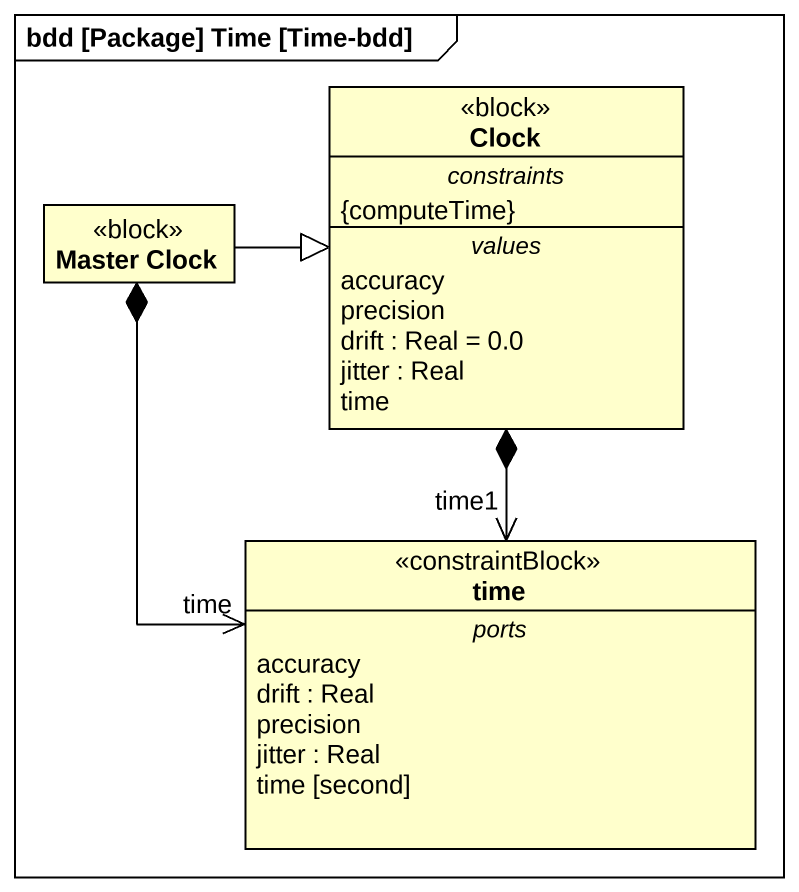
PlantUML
@startuml
mainframe bdd [Package] Time [Time-bdd]
hide circle
hide empty members
class Clock <<block>> {
  -- constraints --
  {computeTime}
  -- values --
  accuracy
  precision
  drift : Real = 0.0
  jitter : Real
  time
}
class "Master Clock" as Master_Clock <<block>>
class time <<constraintBlock>> {
  -- ports --
  accuracy
  drift : Real
  precision
  jitter : Real
  time [second]
}
Clock *--> "time1" time
Master_Clock -right-|> Clock
Master_Clock *--> "time" time
@enduml
